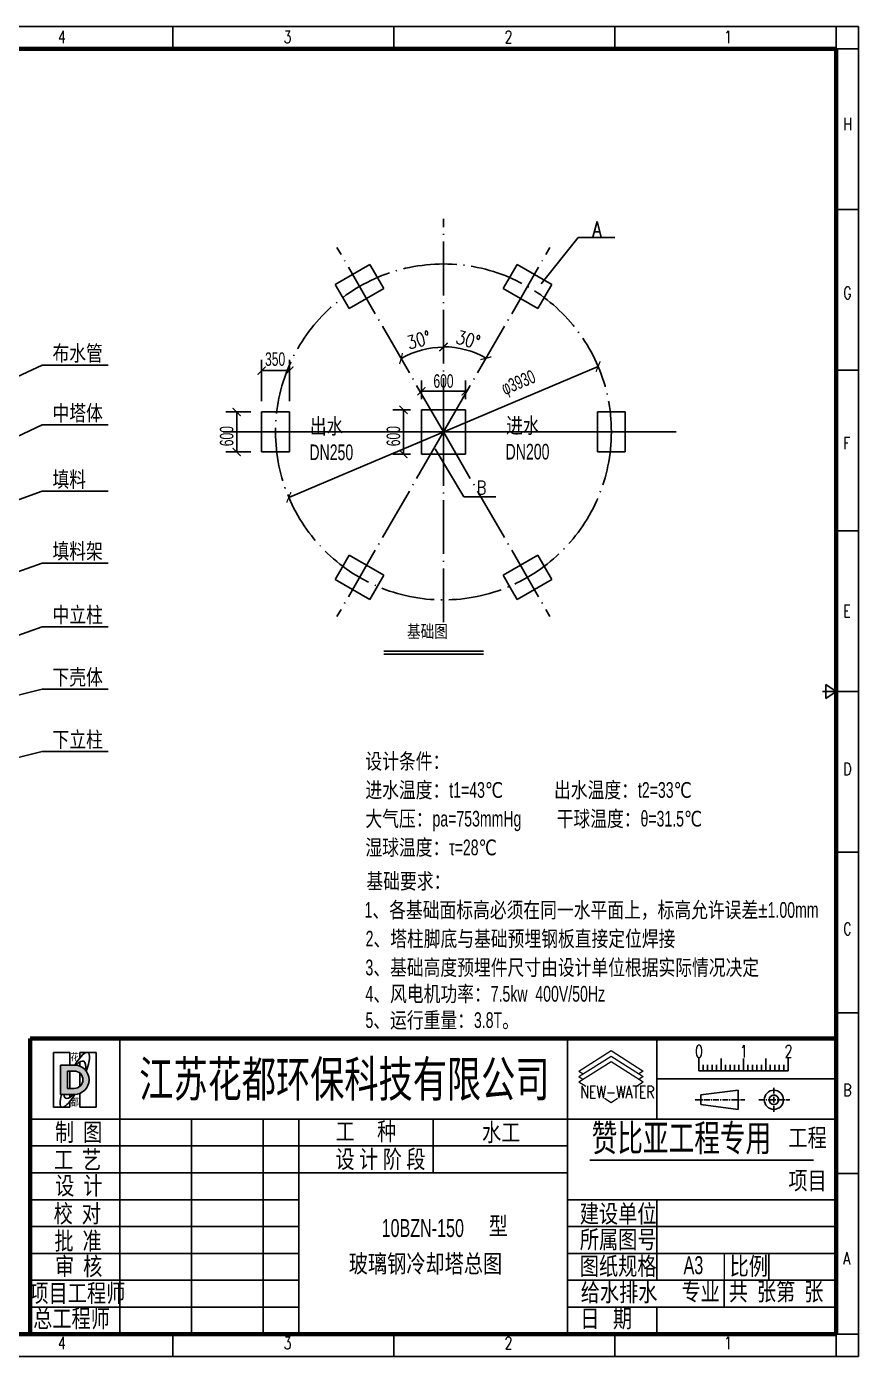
# Paper-space layout 'Layout1' of a CAD drawing. Extents: x 547 to 967, y -377 to -80.
# Drawn here: x 780.7 to 966.5, y -376.6 to -79.6 of the extents above; entities that cross this region are included whole.
import ezdxf

# ---------------------------------------------------------------- set-up
doc = ezdxf.new("R2010")
doc.units = 0
doc.linetypes.add('ACAD_ISO04W100', pattern=[30.5, 24, -3, 0.5, -3])
doc.linetypes.add('CENTERX2', pattern=[101.6, 63.5, -12.7, 12.7, -12.7])
doc.layers.get('0').update_dxf_attribs({"linetype": 'CONTINUOUS'})
doc.layers.get('DEFPOINTS').update_dxf_attribs({"linetype": 'CONTINUOUS'})
for name, color, linetype in [('LAYER1', 5, 'CONTINUOUS'), ('中心线', 1, 'CENTERX2'), ('文字', 3, 'CONTINUOUS'), ('细实线', 9, 'CONTINUOUS')]:
    doc.layers.add(name, color=color, linetype=linetype)
doc.layers.add('图框线', color=6, linetype='CONTINUOUS', lineweight=80)
doc.styles.get("Standard").update_dxf_attribs({"font": ''})
doc.styles.add('图标', font='', dxfattribs={"width": 1.1})
doc.styles.add('尺寸', font='txt4.shx', dxfattribs={"width": 0.8, "bigfont": 'gbcbig.shx'})
doc.styles.add('标题', font='ARIALN.TTF', dxfattribs={"width": 0.785})
doc.styles.add('说明', font='txt4.shx', dxfattribs={"width": 0.75, "bigfont": 'gbcbig.shx'})
doc.styles.get('Standard').set_extended_font_data('SimSun')
doc.styles.get('图标').set_extended_font_data('KaiTi_GB2312')
doc.dimstyles.new('DIN', dxfattribs={"dimtxt": 2.5, "dimasz": 2.5, "dimexe": 1.25, "dimexo": 0.625, "dimtad": 1, "dimtih": 1, "dimdec": 4, "dimdsep": 46, "dimlunit": 6, "dimtxsty": 'Standard', "dimcen": 2.5, "dimadec": 0, "dimazin": 0, "dimtfac": 1, "dimtdec": 4, "dimtmove": 0, "dimatfit": 3, "dimfxl": 0, "dimtvp": 1, "dimtolj": 1, "dimtzin": 0, "dimarcsym": 0})

# ---------------------------------------------------------------- blocks, each defined once
blk = doc.blocks.new('_ARCHTICK')
at = {"color": 0, "linetype": 'ByBlock', "const_width": 0.15}
blk.add_lwpolyline([(-0.5, -0.5), (0.5, 0.5)], dxfattribs=at)
blk = doc.blocks.new('*D2')
at = {"layer": 'DEFPOINTS', "color": 0}
for p in [(873.82, -122.5), (897.61, -128.88), (880.32, -152.22), (873.82, -170.08), (873.82, -170.08)]:
    blk.add_point(p, dxfattribs=at)
at = {"layer": '文字', "color": 5, "lineweight": -2}
blk.add_arc((873.82, -170.08), 19.01, 60, 90, dxfattribs=at)
at = {"layer": '文字', "color": 5, "lineweight": -2, "xscale": 1.8, "yscale": 1.8, "zscale": 1.8}
for p, rotation in [((873.82, -151.08), 180), ((883.32, -153.62), 330.0000000000002)]:
    blk.add_blockref('_ARCHTICK', p, dxfattribs=dict(at, rotation=rotation))
at = {"layer": '文字', "color": 0, "insert": (879.34, -149.47), "char_height": 3, "attachment_point": 5, "rotation": 345, "style": '尺寸'}
blk.add_mtext('\\A1;30°', dxfattribs=at)
blk = doc.blocks.new('*D1')
at = {"layer": 'DEFPOINTS', "color": 0}
for p in [(908.36, -155.48), (839.27, -184.69)]:
    blk.add_point(p, dxfattribs=at)
at = {"layer": '文字', "color": 5, "lineweight": -2}
blk.add_line((839.27, -184.69), (908.36, -155.48), dxfattribs=at)
at = {"layer": '文字', "color": 5, "lineweight": -2, "xscale": 1.8, "yscale": 1.8, "zscale": 1.8}
for p, rotation in [((908.36, -155.48), 22.91760440823003), ((839.27, -184.69), 202.91760440823)]:
    blk.add_blockref('_ARCHTICK', p, dxfattribs=dict(at, rotation=rotation))
at = {"layer": '文字', "color": 0, "insert": (890.7, -159.41), "char_height": 3, "attachment_point": 5, "rotation": 22.9176, "style": '标题'}
blk.add_mtext('\\A1;φ3930', dxfattribs=at)
blk = doc.blocks.new('*D3')
at = {"layer": 'DEFPOINTS', "color": 0}
for p in [(873.82, -122.5), (850.03, -128.88), (870.53, -151.45), (873.82, -170.08), (873.82, -170.08)]:
    blk.add_point(p, dxfattribs=at)
at = {"layer": '文字', "color": 5, "lineweight": -2}
blk.add_arc((873.82, -170.08), 18.92, 90, 120, dxfattribs=at)
at = {"layer": '文字', "color": 5, "lineweight": -2, "xscale": 1.8, "yscale": 1.8, "zscale": 1.8}
blk.add_blockref('_ARCHTICK', (873.82, -151.16), dxfattribs=at)
at = {"layer": '文字', "color": 5, "lineweight": -2, "xscale": 1.8, "yscale": 1.8, "zscale": 1.8, "rotation": 210.0000000000001}
blk.add_blockref('_ARCHTICK', (864.35, -153.69), dxfattribs=at)
at = {"layer": '文字', "color": 0, "insert": (868.31, -149.55), "char_height": 3, "attachment_point": 5, "rotation": 15, "style": '尺寸'}
blk.add_mtext('\\A1;30°', dxfattribs=at)
blk = doc.blocks.new('*D4')
at = {"layer": 'DEFPOINTS', "color": 0}
for p in [(878.75, -161.01), (868.89, -165.15), (878.75, -165.15)]:
    blk.add_point(p, dxfattribs=at)
at = {"layer": '文字', "color": 5, "lineweight": -2}
for p, q in [((868.89, -162.75), (868.89, -158.61)), ((878.75, -162.75), (878.75, -158.61)), ((868.89, -161.01), (878.75, -161.01))]:
    blk.add_line(p, q, dxfattribs=at)
at = {"layer": '文字', "color": 5, "lineweight": -2, "xscale": 1.8, "yscale": 1.8, "zscale": 1.8, "rotation": 180}
blk.add_blockref('_ARCHTICK', (868.89, -161.01), dxfattribs=at)
at = {"layer": '文字', "color": 5, "lineweight": -2, "xscale": 1.8, "yscale": 1.8, "zscale": 1.8}
blk.add_blockref('_ARCHTICK', (878.75, -161.01), dxfattribs=at)
at = {"layer": '文字', "color": 0, "insert": (873.82, -158.73), "char_height": 3, "attachment_point": 5, "style": '标题'}
blk.add_mtext('\\A1;600', dxfattribs=at)
blk = doc.blocks.new('HDtubiao')
at = {"layer": '细实线'}
h = blk.add_hatch(color=1, dxfattribs=at)
h.paths.add_polyline_path([(259.75, 446.59), (249.91, 446.59), (249.91, 425.27), (259.75, 425.27, 1)])
h.paths.add_polyline_path([(259.75, 429.7), (254.99, 429.7), (254.99, 442.16), (259.75, 442.16, -1)], flags=16)
at = {"layer": '细实线', "color": 1}
for p, q in [((244.71, 455.69), (256.47, 455.69)), ((244.71, 455.69), (244.71, 416.17)), ((256.47, 455.69), (256.47, 446.59)), ((263.85, 455.69), (275.61, 455.69)), ((263.85, 455.69), (263.85, 451.69)), ((275.61, 455.69), (275.61, 416.17)), ((259.75, 446.59), (249.91, 446.59)), ((249.91, 446.59), (249.91, 425.27)), ((254.99, 442.16), (254.99, 429.7)), ((259.75, 442.16), (254.99, 442.16)), ((256.47, 442.16), (256.47, 429.7)), ((263.85, 448.85), (263.85, 445.77)), ((263.85, 440.62), (263.85, 431.24)), ((259.75, 425.27), (249.91, 425.27)), ((259.75, 429.7), (254.99, 429.7)), ((256.47, 425.27), (256.47, 423.01)), ((263.85, 426.09), (263.85, 416.17)), ((244.71, 416.17), (256.47, 416.17)), ((256.47, 420.17), (256.47, 416.17)), ((263.85, 416.17), (275.61, 416.17))]:
    blk.add_line(p, q, dxfattribs=at)
for radius in [10.66, 6.23]:
    blk.add_arc((259.75, 435.93), radius, 270, 90, dxfattribs=at)
for major_axis, ratio, start_param, end_param in [((-9.57, -19.76), 0.232489, 3.365827, 4.259486), ((-9.57, -19.76), 0.232489, 2.004759, 3.141593), ((-6.47, -13.36), 0.343889, 2.272932, 3.981235), ((-9.57, -19.76), 0.232489, 5.390139, 6.283185), ((-9.57, -19.76), 0.232489, 6.50742, 7.400813), ((-6.47, -13.36), 0.343889, 5.783222, 7.113194)]:
    blk.add_ellipse((260.16, 435.93), major_axis=major_axis, ratio=ratio, start_param=start_param, end_param=end_param, dxfattribs=at)
at = {"layer": '细实线', "color": 1, "style": '图标', "width": 0.8}
for s, p in [('花', (257.11, 449.74)), ('都', (257.11, 417.09))]:
    blk.add_text(s, height=5.33, dxfattribs=at).set_placement(p)

psp = doc.layouts.get("Layout1")

# ---------------------------------------------------------------- linework, layer by layer
for p, q in [((849.63894, -137.13469), (857.37112, -132.67052)), ((857.37112, -132.67052), (859.14179, -135.73742)), ((887.14727, -138.06506), (890.26181, -132.67052)), ((890.26181, -132.67052), (897.99399, -137.13469)), ((858.92839, -135.36779), (860.48566, -138.06506)), ((852.75348, -142.52923), (849.63894, -137.13469)), ((860.48566, -138.06506), (852.75348, -142.52923)), ((894.87945, -142.52923), (887.14727, -138.06506)), ((897.99399, -137.13469), (896.22331, -140.20159)), ((896.43672, -139.83196), (894.87945, -142.52923)), ((833.19359, -174.54722), (833.19359, -165.61887)), ((833.19359, -165.61887), (836.73494, -165.61887)), ((836.30813, -165.61887), (839.42267, -165.61887)), ((839.42267, -165.61887), (839.42267, -174.54722)), ((868.88511, -165.15169), (878.74782, -165.15169)), ((868.88511, -170.08304), (868.88511, -165.15169)), ((878.74782, -165.15169), (878.74782, -175.0144)), ((908.21025, -174.54722), (908.21025, -165.61887)), ((908.21025, -165.61887), (914.43933, -165.61887)), ((914.43933, -165.61887), (914.43933, -174.54722)), ((868.88511, -175.0144), (868.88511, -170.08304)), ((839.42267, -174.54722), (833.19359, -174.54722)), ((878.74782, -175.0144), (868.88511, -175.0144)), ((911.32479, -174.54722), (908.21025, -174.54722)), ((914.43933, -174.54722), (910.89798, -174.54722)), ((851.19621, -200.33412), (852.75348, -197.63685)), ((852.75348, -197.63685), (860.48566, -202.10102)), ((887.14727, -202.10102), (894.87945, -197.63685)), ((894.87945, -197.63685), (897.99399, -203.03139)), ((849.63894, -203.03139), (851.40961, -199.96449)), ((857.37112, -207.49557), (849.63894, -203.03139)), ((860.48566, -202.10102), (857.37112, -207.49557)), ((888.70454, -204.79829), (887.14727, -202.10102)), ((890.26181, -207.49557), (888.49114, -204.42867)), ((897.99399, -203.03139), (890.26181, -207.49557)), ((860.51678, -219.08049), (882.75391, -219.08049)), ((860.51678, -219.73278), (882.75391, -219.73278))]:
    psp.add_line(p, q)
at = {"color": 5}
psp.add_line((859.37921, -170.06101), (846.89468, -170.06101), dxfattribs=at)
for points in [[(856.07398, -170.88096, 0, 0, 0), (844.15855, -170.88096, 0.51909, 0, 0), (842.5794, -170.88096, 0, 0, 0)], [(899.28537, -170.88096, 0, 0, 0), (887.36993, -170.88096, 0.51909, 0, 0), (885.79078, -170.88096, 0, 0, 0)]]:
    psp.add_lwpolyline(points, format="xyseb")
at = {"layer": 'DEFPOINTS', "color": 0, "linetype": 'ByBlock'}
psp.add_point((873.81646, -170.08304), dxfattribs=at)
psp.add_point((873.81646, -170.08304), dxfattribs=at)
psp.add_point((873.81646, -170.08304), dxfattribs=at)
psp.add_point((873.81646, -170.08304), dxfattribs=at)
psp.add_point((873.81646, -170.08304), dxfattribs=at)
psp.add_point((873.81646, -170.08304), dxfattribs=at)
psp.add_point((873.81646, -170.08304), dxfattribs=at)
psp.add_point((873.81646, -170.08304), dxfattribs=at)
at = {"layer": 'LAYER1'}
for p, q in [((895.66474, -136.99504), (903.88586, -126.64316)), ((903.88586, -126.64316), (912.10698, -126.64316)), ((871.95633, -173.84235), (878.39025, -184.5512)), ((878.39025, -184.5512), (885.53905, -184.5512))]:
    psp.add_line(p, q, dxfattribs=at)
at = {"layer": 'LAYER1', "linetype": 'ACAD_ISO04W100', "ltscale": 10}
psp.add_line((873.81646, -170.08304), (826.235, -170.08304), dxfattribs=at)
psp.add_line((873.81646, -170.08304), (826.235, -170.08304), dxfattribs=at)
at = {"layer": '中心线', "linetype": 'ACAD_ISO04W100', "ltscale": 0.5}
for p, q in [((873.81646, -170.08304), (873.81646, -122.50158)), ((873.81646, -170.08304), (850.02573, -128.87629)), ((873.81646, -170.08304), (897.60719, -128.87629)), ((824.62685, -170.08304), (925.80539, -170.08304)), ((873.81646, -170.08304), (850.02573, -211.2898)), ((873.81646, -170.08304), (921.39793, -170.08304)), ((873.81646, -170.08304), (897.60719, -211.2898)), ((873.81646, -170.08304), (873.81646, -214.95881)), ((873.81646, -170.08304), (873.81646, -213.59323))]:
    psp.add_line(p, q, dxfattribs=at)
at = {"layer": '中心线', "ltscale": 0.02}
for p, q in [((947.63175, -316.56288), (947.63175, -321.92003)), ((930.01645, -319.24145), (941.12311, -319.24145)), ((944.28484, -319.24145), (951.16461, -319.24145))]:
    psp.add_line(p, q, dxfattribs=at)
at = {"layer": '中心线', "linetype": 'ACAD_ISO04W100', "ltscale": 0.5}
psp.add_circle((873.81646, -170.08304), 37.50833, dxfattribs=at)
at = {"layer": '图框线'}
for p, q in [((961.5083, -84.55321), (566.5083, -84.55321)), ((961.5083, -371.55321), (961.5083, -84.55321)), ((781.5083, -305.55321), (961.5083, -305.55321)), ((781.5083, -305.55321), (781.5083, -371.55321)), ((961.5083, -305.55321), (961.5083, -371.55321)), ((961.5083, -371.55321), (566.5083, -371.55321)), ((781.5083, -371.55321), (961.5083, -371.55321))]:
    psp.add_line(p, q, dxfattribs=at)
at = {"layer": '文字', "color": 5}
for p, q in [((833.19359, -163.21887), (833.19359, -153.97876)), ((839.42267, -163.21887), (839.42267, -153.97876)), ((833.19359, -156.37876), (839.42267, -156.37876))]:
    psp.add_line(p, q, dxfattribs=at)
at = {"layer": '文字'}
for p, q in [((784.17412, -155.17701), (745.18464, -173.25746)), ((798.91353, -155.17701), (784.17412, -155.17701)), ((784.17412, -168.51933), (757.46211, -180.90639)), ((798.91353, -168.51933), (784.17412, -168.51933)), ((784.17412, -183.34413), (749.04362, -195.7312)), ((798.91353, -183.34413), (784.17412, -183.34413)), ((784.17412, -199.35492), (749.04362, -211.74198)), ((798.91353, -199.35492), (784.17412, -199.35492)), ((784.17412, -213.58673), (756.9398, -223.18959)), ((798.91353, -213.58673), (784.17412, -213.58673)), ((784.17412, -227.52204), (726.13745, -241.85769)), ((798.91353, -227.52204), (784.17412, -227.52204)), ((784.17412, -241.45735), (756.9398, -248.18451)), ((798.91353, -241.45735), (784.17412, -241.45735)), ((931.2912, -318.17003), (939.61905, -317.0986)), ((939.61905, -317.0986), (939.61905, -321.38431)), ((931.2912, -318.17003), (931.2912, -320.31288)), ((931.2912, -320.31288), (939.61905, -321.38431)), ((781.5083, -347.55321), (841.5083, -347.55321)), ((901.5083, -347.55321), (961.5083, -347.55321)), ((781.5083, -353.55321), (841.5083, -353.55321)), ((781.5083, -359.55321), (841.5083, -359.55321)), ((781.5083, -365.55321), (841.5083, -365.55321)), ((901.5083, -365.55321), (961.5083, -365.55321))]:
    psp.add_line(p, q, dxfattribs=at)
at = {"layer": '文字', "color": 5, "linetype": 'ByBlock'}
for p, q in [((830.79359, -165.61887), (825.2273, -165.61887)), ((827.6273, -165.61887), (827.6273, -174.54722)), ((866.48511, -165.15169), (862.46885, -165.15169)), ((864.86885, -165.15169), (864.86885, -175.0144)), ((830.79359, -174.54722), (825.2273, -174.54722)), ((866.48511, -175.0144), (862.46885, -175.0144))]:
    psp.add_line(p, q, dxfattribs=at)
at = {"layer": '文字', "color": 5, "lineweight": 5}
for p, q in [((904.05205, -312.8304), (911.24513, -308.2479)), ((911.24513, -308.2479), (918.43821, -312.8304)), ((904.05205, -314.0745), (911.24513, -309.49201)), ((911.24513, -310.73611), (904.05205, -315.31861)), ((911.24513, -309.49201), (918.43821, -314.0745)), ((918.43821, -315.31861), (911.24513, -310.73611)), ((904.05205, -312.8304), (905.02848, -313.45245)), ((904.05205, -314.0745), (905.02848, -314.69655)), ((918.43821, -312.8304), (917.46179, -313.45245)), ((918.43821, -314.0745), (917.46179, -314.69655)), ((905.58842, -316.29738), (904.05205, -315.31861)), ((918.43821, -315.31861), (916.90184, -316.29738)), ((911.24513, -319.9011), (909.78853, -318.97315)), ((912.70173, -318.97315), (911.24513, -319.9011))]:
    psp.add_line(p, q, dxfattribs=at)
at = {"layer": '文字', "lineweight": 0}
psp.add_line((936.5083, -353.55321), (936.5083, -359.55321), dxfattribs=at)
at = {"layer": '文字'}
for radius in [2.14286, 1.07143]:
    psp.add_circle((947.63175, -319.24145), radius, dxfattribs=at)
at = {"layer": '细实线'}
for p, q in [((966.5083, -79.55321), (546.5083, -79.55321)), ((813.3833, -79.55321), (813.3833, -84.55321)), ((862.7583, -79.55321), (862.7583, -84.55321)), ((912.1333, -79.55321), (912.1333, -84.55321)), ((961.5083, -79.55321), (961.5083, -84.55321)), ((966.5083, -376.55321), (966.5083, -79.55321)), ((961.5083, -84.55321), (966.5083, -84.55321)), ((961.5083, -84.55321), (966.5083, -84.55321)), ((966.5083, -120.42821), (961.5083, -120.42821)), ((966.5083, -156.30321), (961.5083, -156.30321)), ((966.5083, -192.17821), (961.5083, -192.17821)), ((958.5083, -228.05321), (966.5083, -228.05321)), ((959.20012, -229.60181), (959.20012, -226.50462)), ((961.5083, -228.05321), (959.20012, -226.50462)), ((961.5083, -228.05321), (959.20012, -229.60181)), ((966.5083, -263.92821), (961.5083, -263.92821)), ((966.5083, -299.80321), (961.5083, -299.80321)), ((801.5083, -323.55321), (801.5083, -305.55321)), ((901.5083, -323.55321), (901.5083, -305.55321)), ((921.5083, -305.55321), (921.5083, -323.55321)), ((921.5083, -314.55321), (961.5083, -314.55321)), ((781.5083, -323.55321), (961.5083, -323.55321)), ((801.5083, -323.55321), (801.5083, -371.55321)), ((817.5083, -323.55321), (817.5083, -371.55321)), ((833.5083, -323.55321), (833.5083, -371.55321)), ((841.5083, -323.55321), (841.5083, -371.55321)), ((871.5083, -323.55321), (871.5083, -335.55321)), ((901.5083, -323.55321), (901.5083, -371.55321)), ((781.5083, -329.55321), (901.5083, -329.55321)), ((781.5083, -335.55321), (901.5083, -335.55321)), ((906.5083, -332.70429), (956.5083, -332.70429)), ((966.5083, -335.67821), (961.5083, -335.67821)), ((781.5083, -341.55321), (841.5083, -341.55321)), ((901.5083, -341.55321), (961.5083, -341.55321)), ((921.5083, -341.55321), (921.5083, -359.55321)), ((901.5083, -353.55321), (961.5083, -353.55321)), ((946.5083, -353.55321), (946.5083, -359.55321)), ((901.5083, -359.55321), (961.5083, -359.55321)), ((936.5083, -359.55321), (936.5083, -365.55321)), ((921.5083, -365.55321), (921.5083, -371.55321)), ((813.3833, -376.55321), (813.3833, -371.55321)), ((862.7583, -376.55321), (862.7583, -371.55321)), ((912.1333, -376.55321), (912.1333, -371.55321)), ((961.5083, -371.55321), (966.5083, -371.55321)), ((961.5083, -376.55321), (961.5083, -371.55321)), ((966.5083, -376.55321), (546.5083, -376.55321))]:
    psp.add_line(p, q, dxfattribs=at)
at = {"layer": '细实线', "lineweight": -3}
for p, q in [((930.83247, -312.75133), (930.83247, -310.02188)), ((931.83247, -312.75133), (931.83247, -311.46757)), ((932.83247, -312.75133), (932.83247, -311.46757)), ((933.83247, -312.75133), (933.83247, -311.46757)), ((934.83247, -312.75133), (934.83247, -311.46757)), ((935.83247, -312.75133), (935.83247, -310.02188)), ((936.83247, -312.75133), (936.83247, -311.46757)), ((937.83247, -312.75133), (937.83247, -311.46757)), ((938.83247, -312.75133), (938.83247, -311.46757)), ((939.83247, -312.75133), (939.83247, -311.46757)), ((940.83247, -312.75133), (940.83247, -310.02188)), ((941.83247, -312.75133), (941.83247, -311.46757)), ((942.83247, -312.75133), (942.83247, -311.46757)), ((943.83247, -312.75133), (943.83247, -311.46757)), ((944.83247, -312.75133), (944.83247, -311.46757)), ((945.83247, -312.75133), (945.83247, -310.02188)), ((946.83247, -312.75133), (946.83247, -311.46757)), ((947.83247, -312.75133), (947.83247, -311.46757)), ((948.83247, -312.75133), (948.83247, -311.46757)), ((949.83247, -312.75133), (949.83247, -311.46757)), ((950.83247, -312.75133), (950.83247, -310.02188)), ((950.83247, -312.75133), (930.83247, -312.75133))]:
    psp.add_line(p, q, dxfattribs=at)

# ---------------------------------------------------------------- block references
at = {"color": 1, "xscale": 0.3091199999997116, "yscale": 0.3091199999997116, "zscale": 0.3091199999997116}
psp.add_blockref('HDtubiao', (711.04246, -449.5214), dxfattribs=at)
at = {"layer": '文字', "color": 5, "xscale": 1.8, "yscale": 1.8, "zscale": 1.8, "rotation": 180}
psp.add_blockref('_ARCHTICK', (833.19359, -156.37876), dxfattribs=at)
at = {"layer": '文字', "color": 5, "xscale": 1.8, "yscale": 1.8, "zscale": 1.8}
psp.add_blockref('_ARCHTICK', (839.42267, -156.37876), dxfattribs=at)
at = {"layer": '文字', "color": 5, "linetype": 'ByBlock', "xscale": 1.8, "yscale": 1.8, "zscale": 1.8}
for p, rotation in [((827.6273, -165.61887), 90), ((864.86885, -165.15169), 90), ((827.6273, -174.54722), 270), ((864.86885, -175.0144), 270)]:
    psp.add_blockref('_ARCHTICK', p, dxfattribs=dict(at, rotation=rotation))

# ---------------------------------------------------------------- texts
at = {"layer": '文字', "lineweight": -3, "style": '说明', "width": 0.75}
for s, height, p in [('4', 2.75, (787.67582, -83.23562)), ('3', 2.75, (838.10119, -83.23562)), ('2', 2.75, (887.46011, -83.23562)), ('1', 2.75, (936.50242, -83.23562)), ('H', 2.75, (963.11999, -102.6809)), ('G', 2.75, (963.11999, -140.39216)), ('F', 2.75, (963.11999, -173.96367)), ('E', 2.75, (963.11999, -211.47468)), ('D', 2.75, (963.11999, -246.74664)), ('C', 2.75, (963.11999, -282.44259)), ('NEW-WATER', 2.73, (904.37867, -318.8796)), ('B', 2.75, (963.11999, -318.4345)), ('A', 2.75, (963.11999, -356.04004)), ('4', 2.75, (787.67582, -374.93764)), ('3', 2.75, (838.10119, -374.93764)), ('2', 2.75, (887.46011, -374.93764)), ('1', 2.75, (936.50242, -374.93764))]:
    psp.add_text(s, height=height, dxfattribs=at).set_placement(p)
at = {"layer": '文字'}
for s, height, style, width, p in [('布水管', 3.5, '标题', 0.785, (786.47966, -154.25646)), ('350', 3, '标题', 0.785, (833.95559, -155.31157)), ('中塔体', 3.5, '标题', 0.785, (786.47966, -167.59879)), ('出水', 3.5, '标题', 0.785, (843.96499, -170.54706)), ('进水', 3.5, '标题', 0.785, (887.79914, -170.40759)), ('DN250', 3.5, '标题', 0.785, (843.86291, -176.38039)), ('DN200', 3.5, '标题', 0.785, (887.69706, -176.24093)), ('填料', 3.5, '标题', 0.785, (786.47966, -182.42359)), ('B', 3.08, '说明', 0.75, (881.28185, -184.06158)), ('填料架', 3.5, '标题', 0.785, (786.47966, -198.43438)), ('中立柱', 3.5, '标题', 0.785, (786.47966, -212.66619)), ('下壳体', 3.5, '标题', 0.785, (786.47966, -226.6015)), ('下立柱', 3.5, '标题', 0.785, (786.47966, -240.53681)), ('设计条件：', 3.5, '标题', 0.785, (856.3732, -245.3749)), ('进水温度：t1=43℃             出水温度：t2=33℃ ', 3.5, '标题', 0.785, (856.3732, -251.79156)), ('大气压：pa=753mmHg         干球温度：θ=31.5℃', 3.5, '标题', 0.785, (856.3732, -258.20823)), ('湿球温度：τ=28℃   ', 3.5, '标题', 0.785, (856.3732, -264.6249)), ('基础要求：', 3.5, '标题', 0.785, (856.60719, -272.14957)), ('1、各基础面标高必须在同一水平面上，标高允许误差±1.00mm', 3.5, '标题', 0.785, (856.18427, -278.58568)), ('2、塔柱脚底与基础预埋钢板直接定位焊接', 3.5, '标题', 0.785, (856.4176, -285.00235)), ('3、基础高度预埋件尺寸由设计单位根据实际情况决定', 3.5, '标题', 0.785, (856.38844, -291.43846)), ('4、风电机功率：7.5kw  400V/50Hz', 3.5, '标题', 0.785, (856.38844, -297.32301)), ('5、运行重量：3.8T。', 3.5, '标题', 0.785, (856.38844, -303.19608)), ('0', 2.75, '说明', 0.75, (930.01744, -309.77638)), ('1', 2.75, '说明', 0.75, (940.02645, -309.77638)), ('2', 2.75, '说明', 0.75, (950.01744, -309.77638)), ('工     种', 4, '标题', 0.785, (849.70978, -328.28734)), ('制  图', 4, '标题', 0.785, (787.03007, -328.47734)), ('水工', 4, '标题', 0.785, (882.43055, -328.50432)), ('工程', 4, '标题', 0.785, (950.8713, -329.69469)), ('工  艺', 4, '标题', 0.785, (786.79863, -334.61857)), ('设 计 阶 段', 4, '标题', 0.785, (849.67111, -334.5017)), ('项目', 4, '标题', 0.785, (950.8713, -339.28143)), ('设  计', 4, '标题', 0.785, (787.08266, -340.41232)), ('校  对', 4, '标题', 0.785, (786.73551, -346.65705)), ('建设单位', 4, '标题', 0.785, (904.27399, -346.68137)), ('10BZN-150', 4, '标题', 0.785, (860.00134, -349.88865)), ('型', 4, '标题', 0.785, (883.91552, -349.42589)), ('批  准', 4, '标题', 0.785, (786.90383, -352.75081)), ('所属图号', 4, '标题', 0.785, (904.27399, -352.4233)), ('审  核', 4, '标题', 0.785, (787.04059, -358.42892)), ('图纸规格', 4, '标题', 0.785, (904.27399, -358.38661)), ('A3', 4, '标题', 0.785, (927.45016, -358.18825)), ('比例', 4, '标题', 0.785, (937.73953, -358.37771)), ('项目工程师', 4, '标题', 0.785, (781.3139, -364.4115)), ('给水排水', 4, '标题', 0.785, (904.48564, -364.27548)), ('专业  共  张第  张', 4, '标题', 0.785, (926.9889, -364.07014)), ('总工程师', 4, '标题', 0.785, (782.16168, -370.09083)), ('日   期', 4, '标题', 0.785, (904.3682, -370.08296))]:
    psp.add_text(s, height=height, dxfattribs=dict(at, style=style, width=width)).set_placement(p)
at = {"layer": '文字', "style": '标题', "width": 0.785}
for p in [(826.8773, -173.27471), (864.11885, -173.27471)]:
    psp.add_text('600', height=3, rotation=90, dxfattribs=at).set_placement(p)
at = {"layer": '文字', "width": 0.7}
for s, height, p in [('江苏花都环保科技有限公司', 8, (805.84279, -318.59161)), ('赞比亚工程专用', 6, (906.92683, -330.76807))]:
    psp.add_text(s, height=height, dxfattribs=at).set_placement(p)
at = {"layer": '文字', "attachment_point": 1}
for s, insert, char_height, width, style in [('A', (907.10282, -123.07354), 3.5, 8.221119, '说明'), ('\\fￋￎￌ￥|b0|i0|c134|p2;基础图', (865.68519, -213.20533), 2.836723, 45.3282818, '标题'), ('{\\fNSimSun|b0|i0|c134|p49;玻璃钢冷却塔总图}', (852.66349, -353.8385), 4, 96.6004, '标题')]:
    psp.add_mtext(s, dxfattribs=dict(at, insert=insert, char_height=char_height, width=width, style=style))

# ---------------------------------------------------------------- dimensions: what is measured, and where the dimension line sits
at = {"layer": '文字'}
for base, line1, line2, picture, middle in [((870.53047, -151.44723), ((873.81646, -170.08304), (873.81646, -122.50158)), ((873.81646, -170.08304), (850.02573, -128.87629)), '*D3', (868.315, -149.5513)), ((880.31697, -152.22306), ((873.81646, -170.08304), (897.60719, -128.87629)), ((873.81646, -170.08304), (873.81646, -122.50158)), '*D2', (879.33938, -149.47123))]:
    dim = psp.add_angular_dim_2l(base=base, line1=line1, line2=line2, dimstyle='DIN', override={"dimscale": 1.2, "dimasz": 1.5, "dimexe": 2, "dimexo": 2, "dimtih": 0, "dimtxsty": '尺寸', "dimblk1": 'ARCHTICK', "dimblk2": 'ARCHTICK', "dimsah": 1, "dimclrd": 5, "dimclre": 5, "dimadec": 4, "dimazin": 2, "dimtofl": 0, "dimtmove": 2}, dxfattribs=at)
    dim.commit()
    dim.dimension.update_dxf_attribs({"geometry": picture, "text_midpoint": middle})
dim = psp.add_diameter_dim_2p(p1=(839.26882, -184.68905), p2=(908.3641, -155.47704), text='φ3930', dimstyle='DIN', override={"dimscale": 1.2, "dimasz": 1.5, "dimexe": 2, "dimexo": 2, "dimtih": 0, "dimlunit": 2, "dimtxsty": '标题', "dimblk1": 'ARCHTICK', "dimblk2": 'ARCHTICK', "dimsah": 1, "dimclrd": 5, "dimclre": 5, "dimtofl": 0, "dimtmove": 2}, dxfattribs=at)
dim.commit()
dim.dimension.update_dxf_attribs({"geometry": '*D1', "text_midpoint": (890.70211, -159.41497), "dimtype": 163})
dim = psp.add_linear_dim(base=(878.74782, -161.0068), p1=(868.88511, -165.15169), p2=(878.74782, -165.15169), text='600', dimstyle='DIN', override={"dimscale": 1.2, "dimasz": 1.5, "dimexe": 2, "dimexo": 2, "dimtih": 0, "dimlunit": 2, "dimtxsty": '标题', "dimblk1": 'ARCHTICK', "dimblk2": 'ARCHTICK', "dimsah": 1, "dimclrd": 5, "dimclre": 5, "dimtofl": 0, "dimtmove": 2}, dxfattribs=at)
dim.commit()
dim.dimension.update_dxf_attribs({"geometry": '*D4', "text_midpoint": (873.81646, -158.72509)})

doc.saveas('drawing.dxf')
